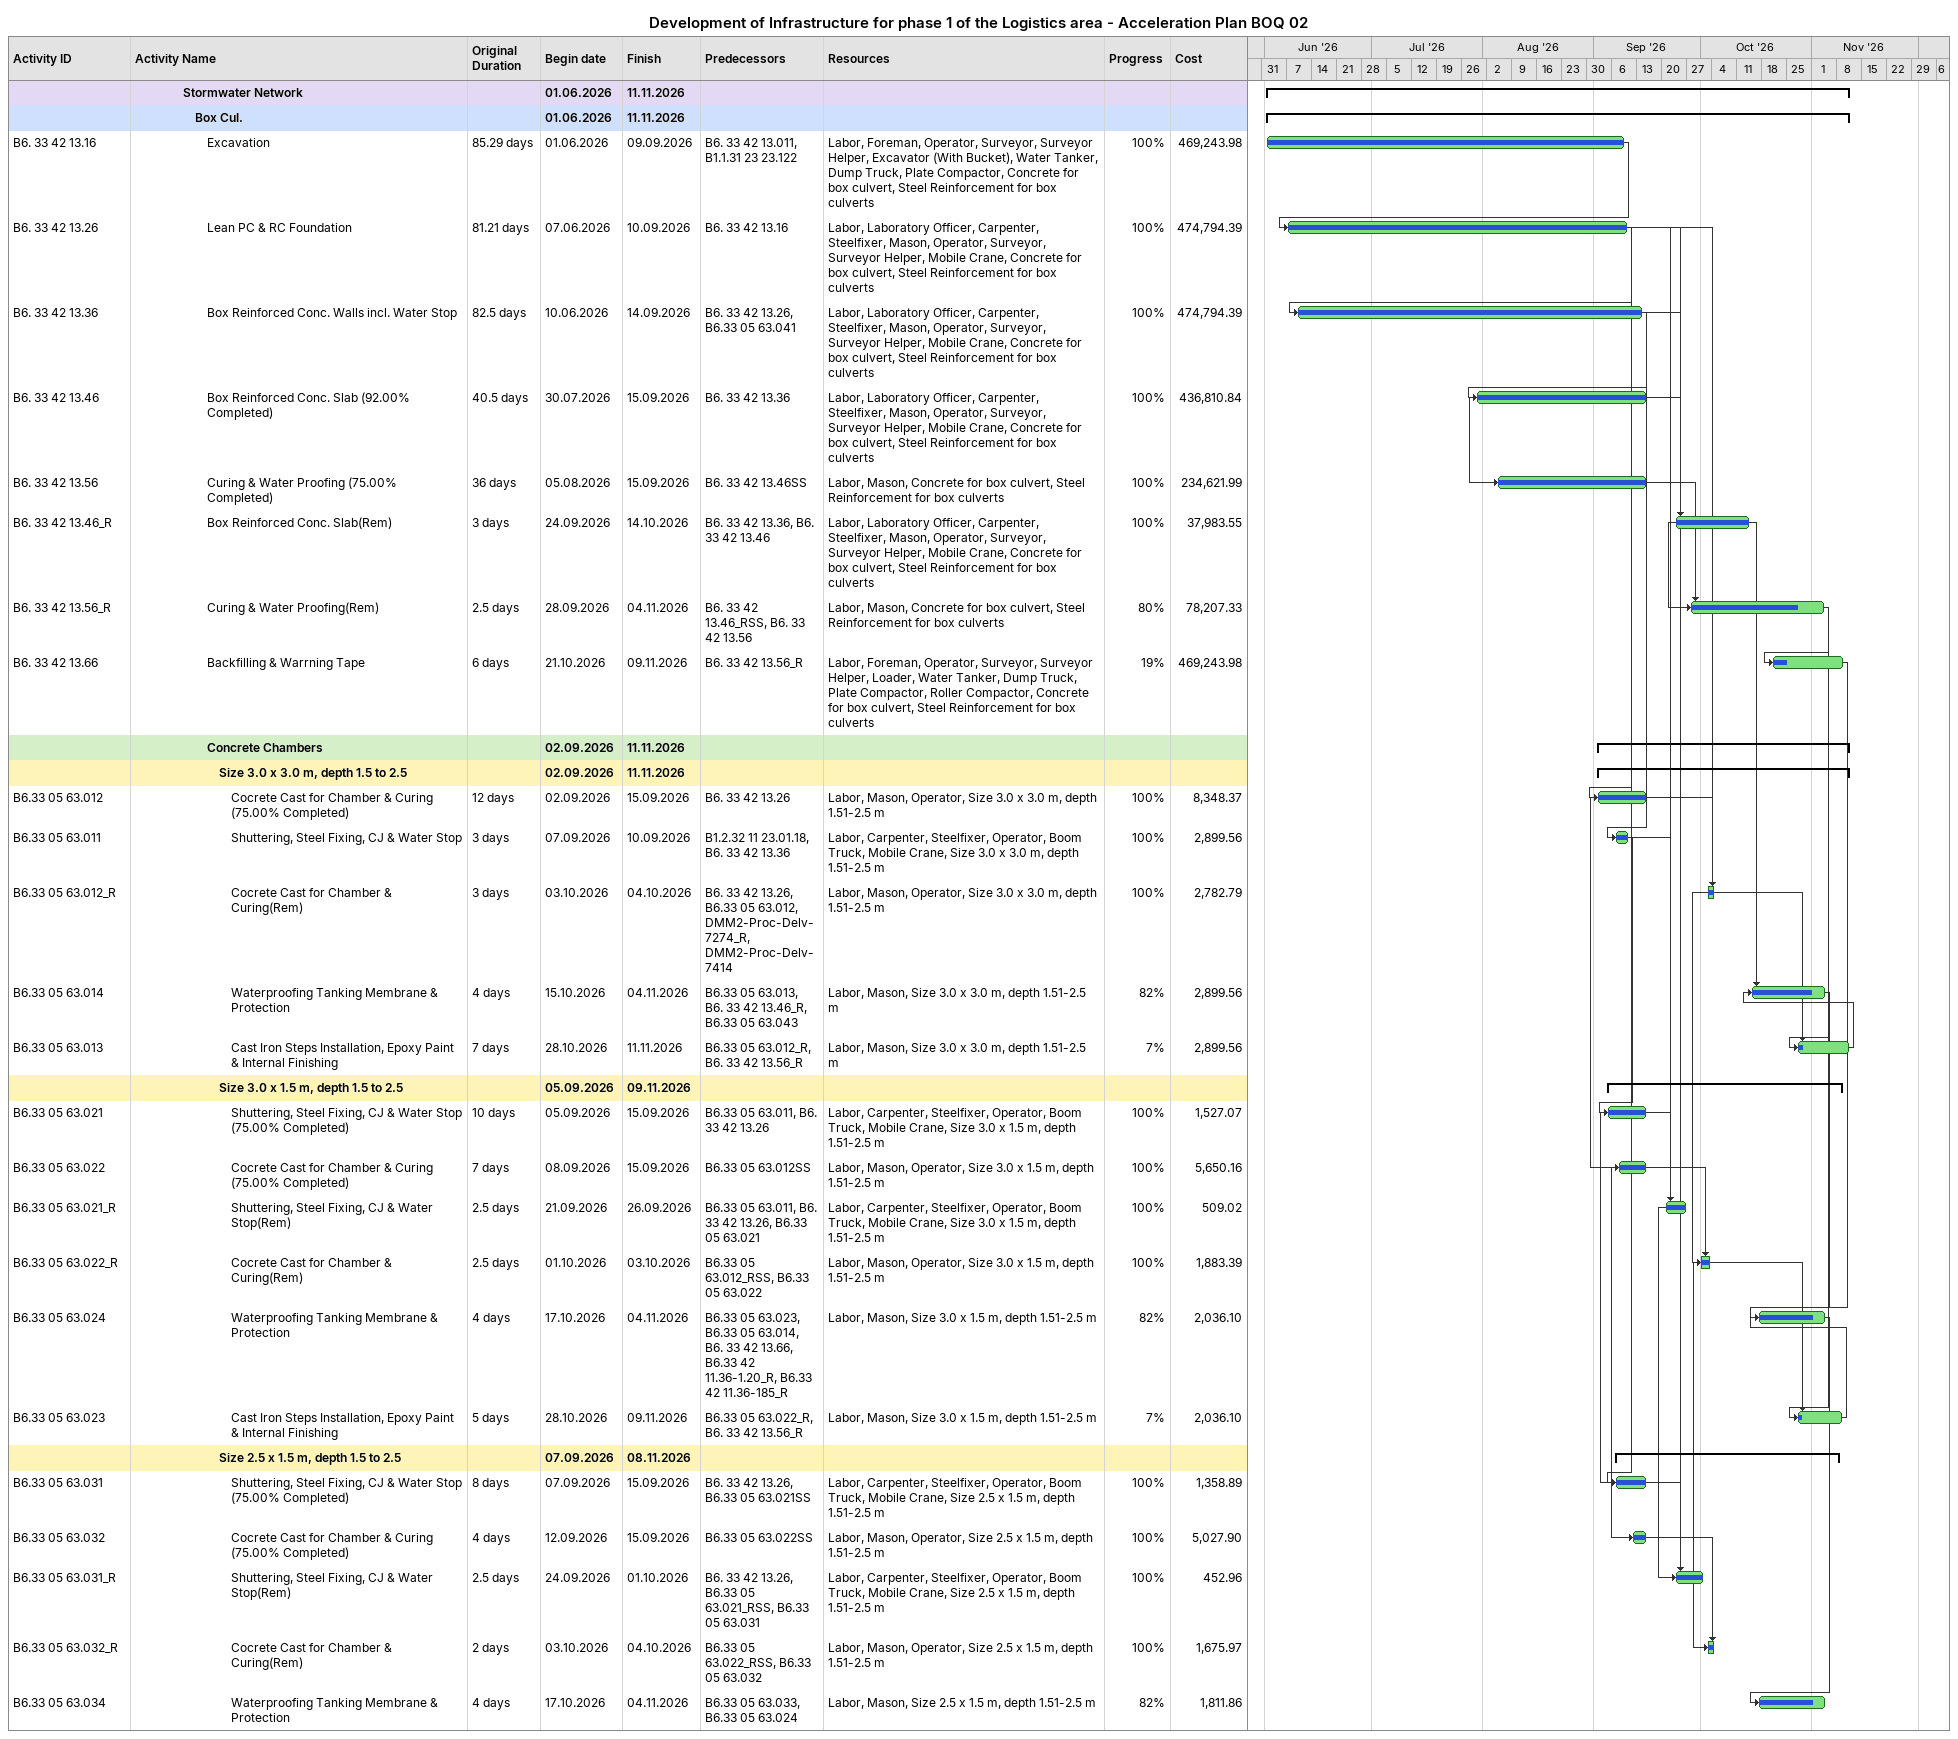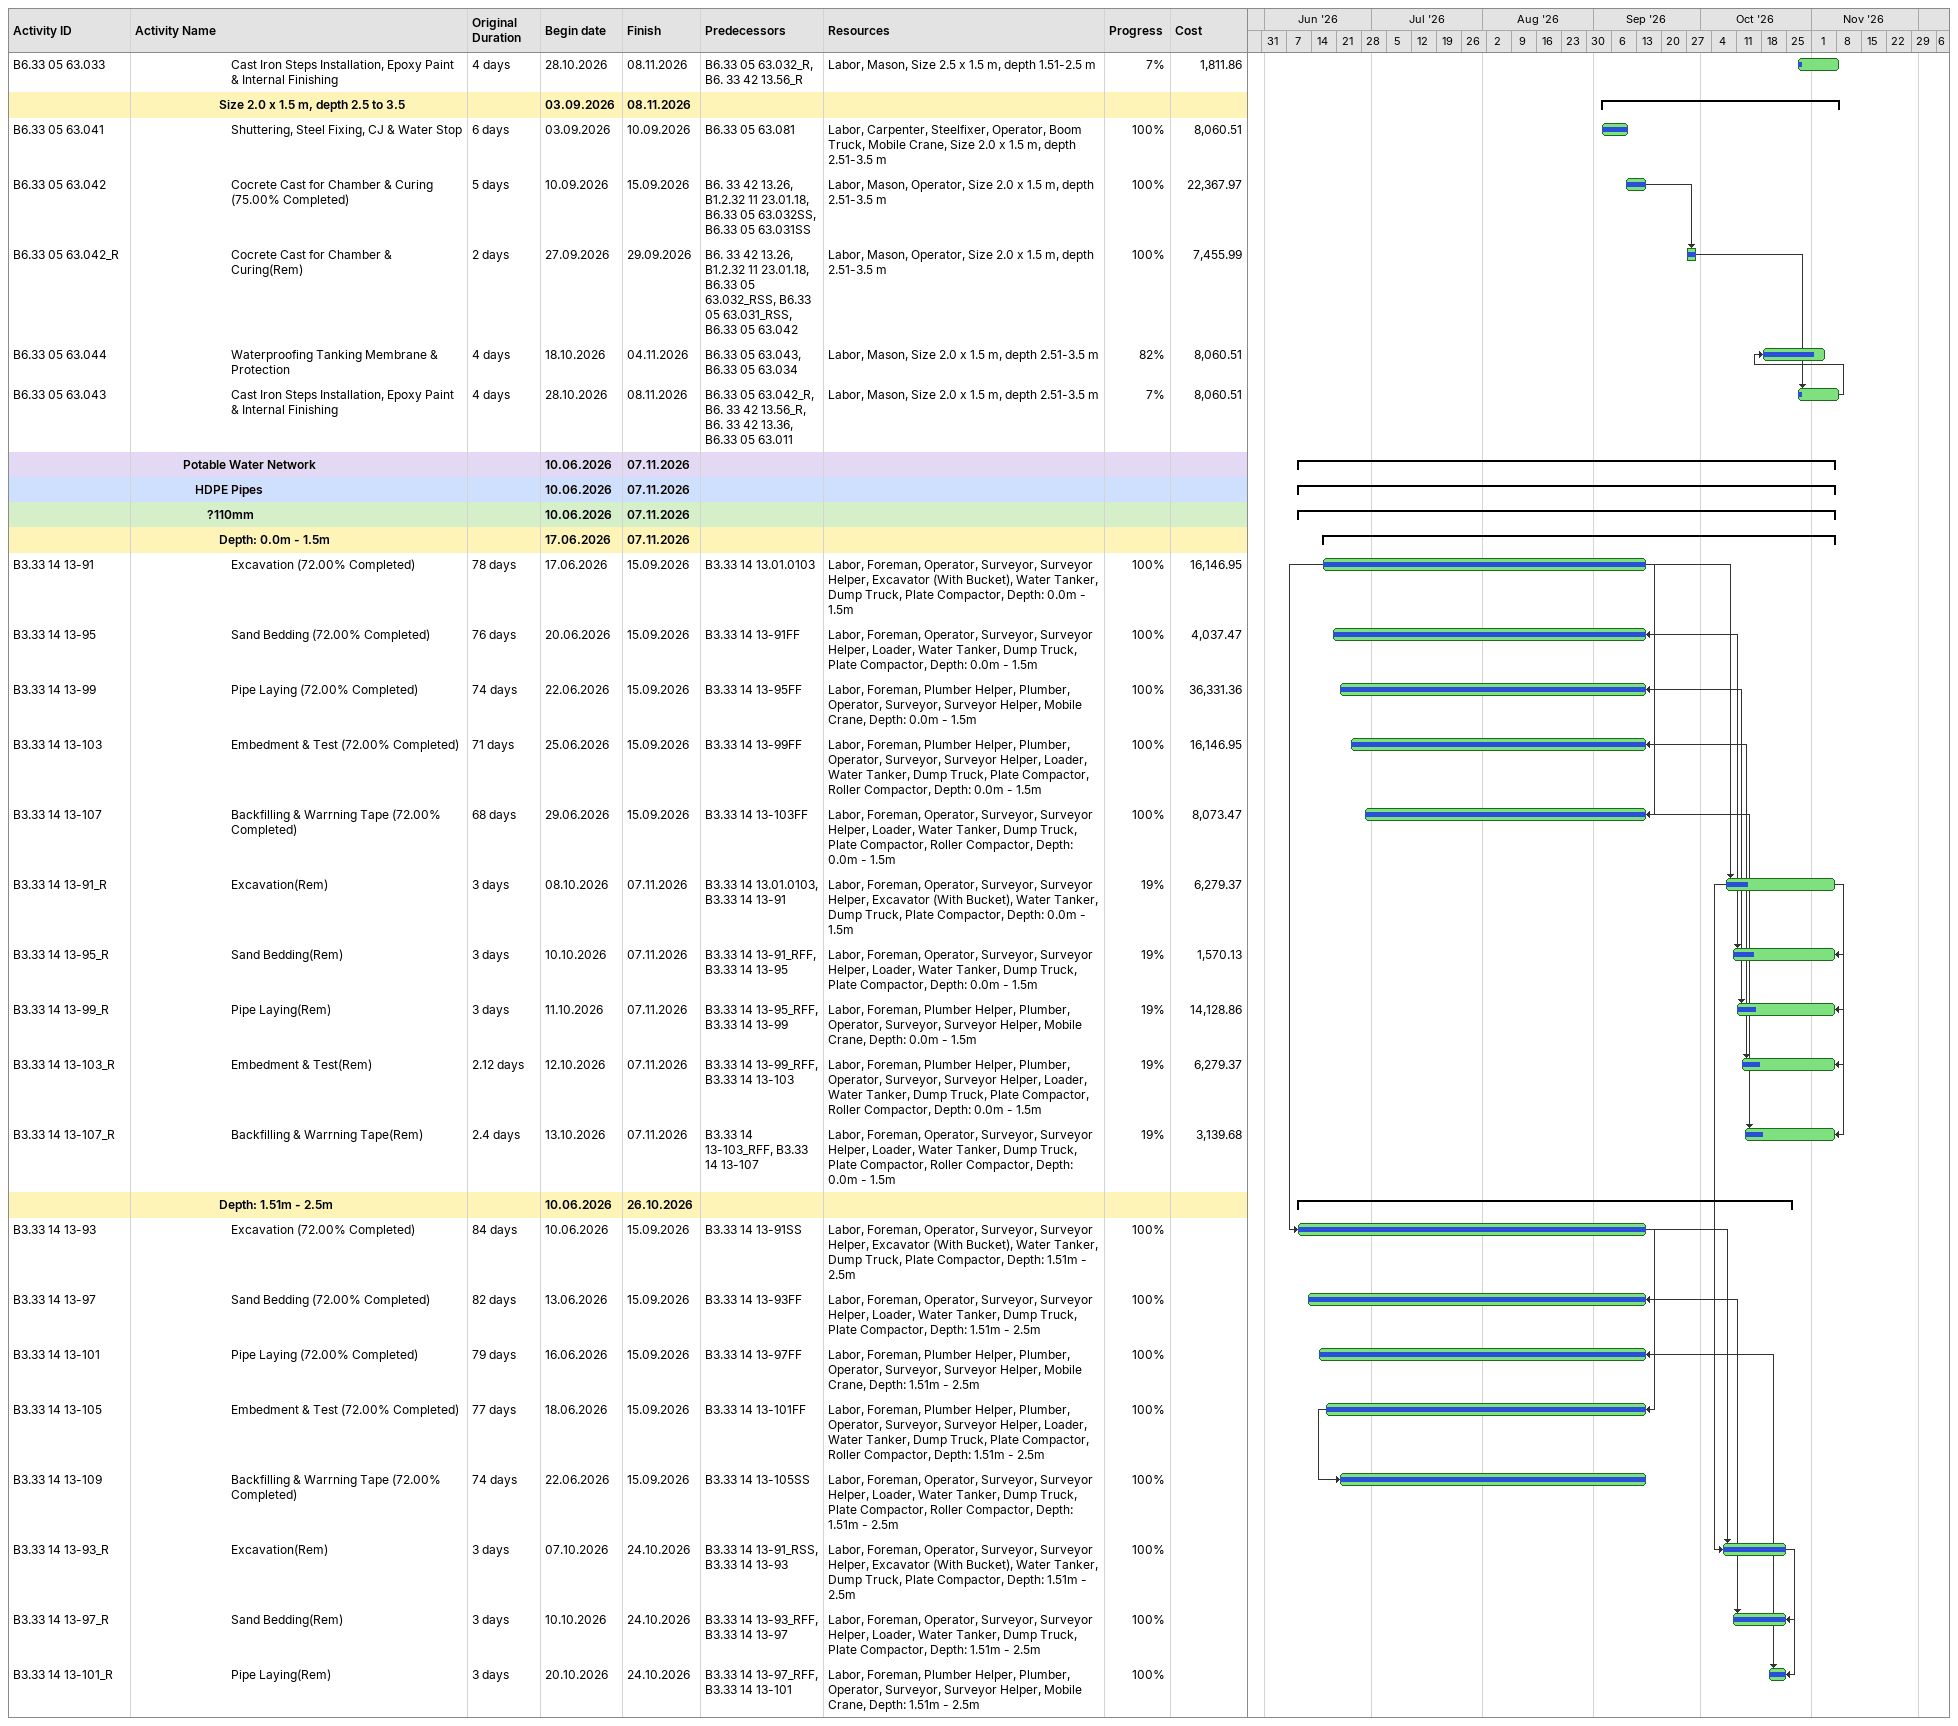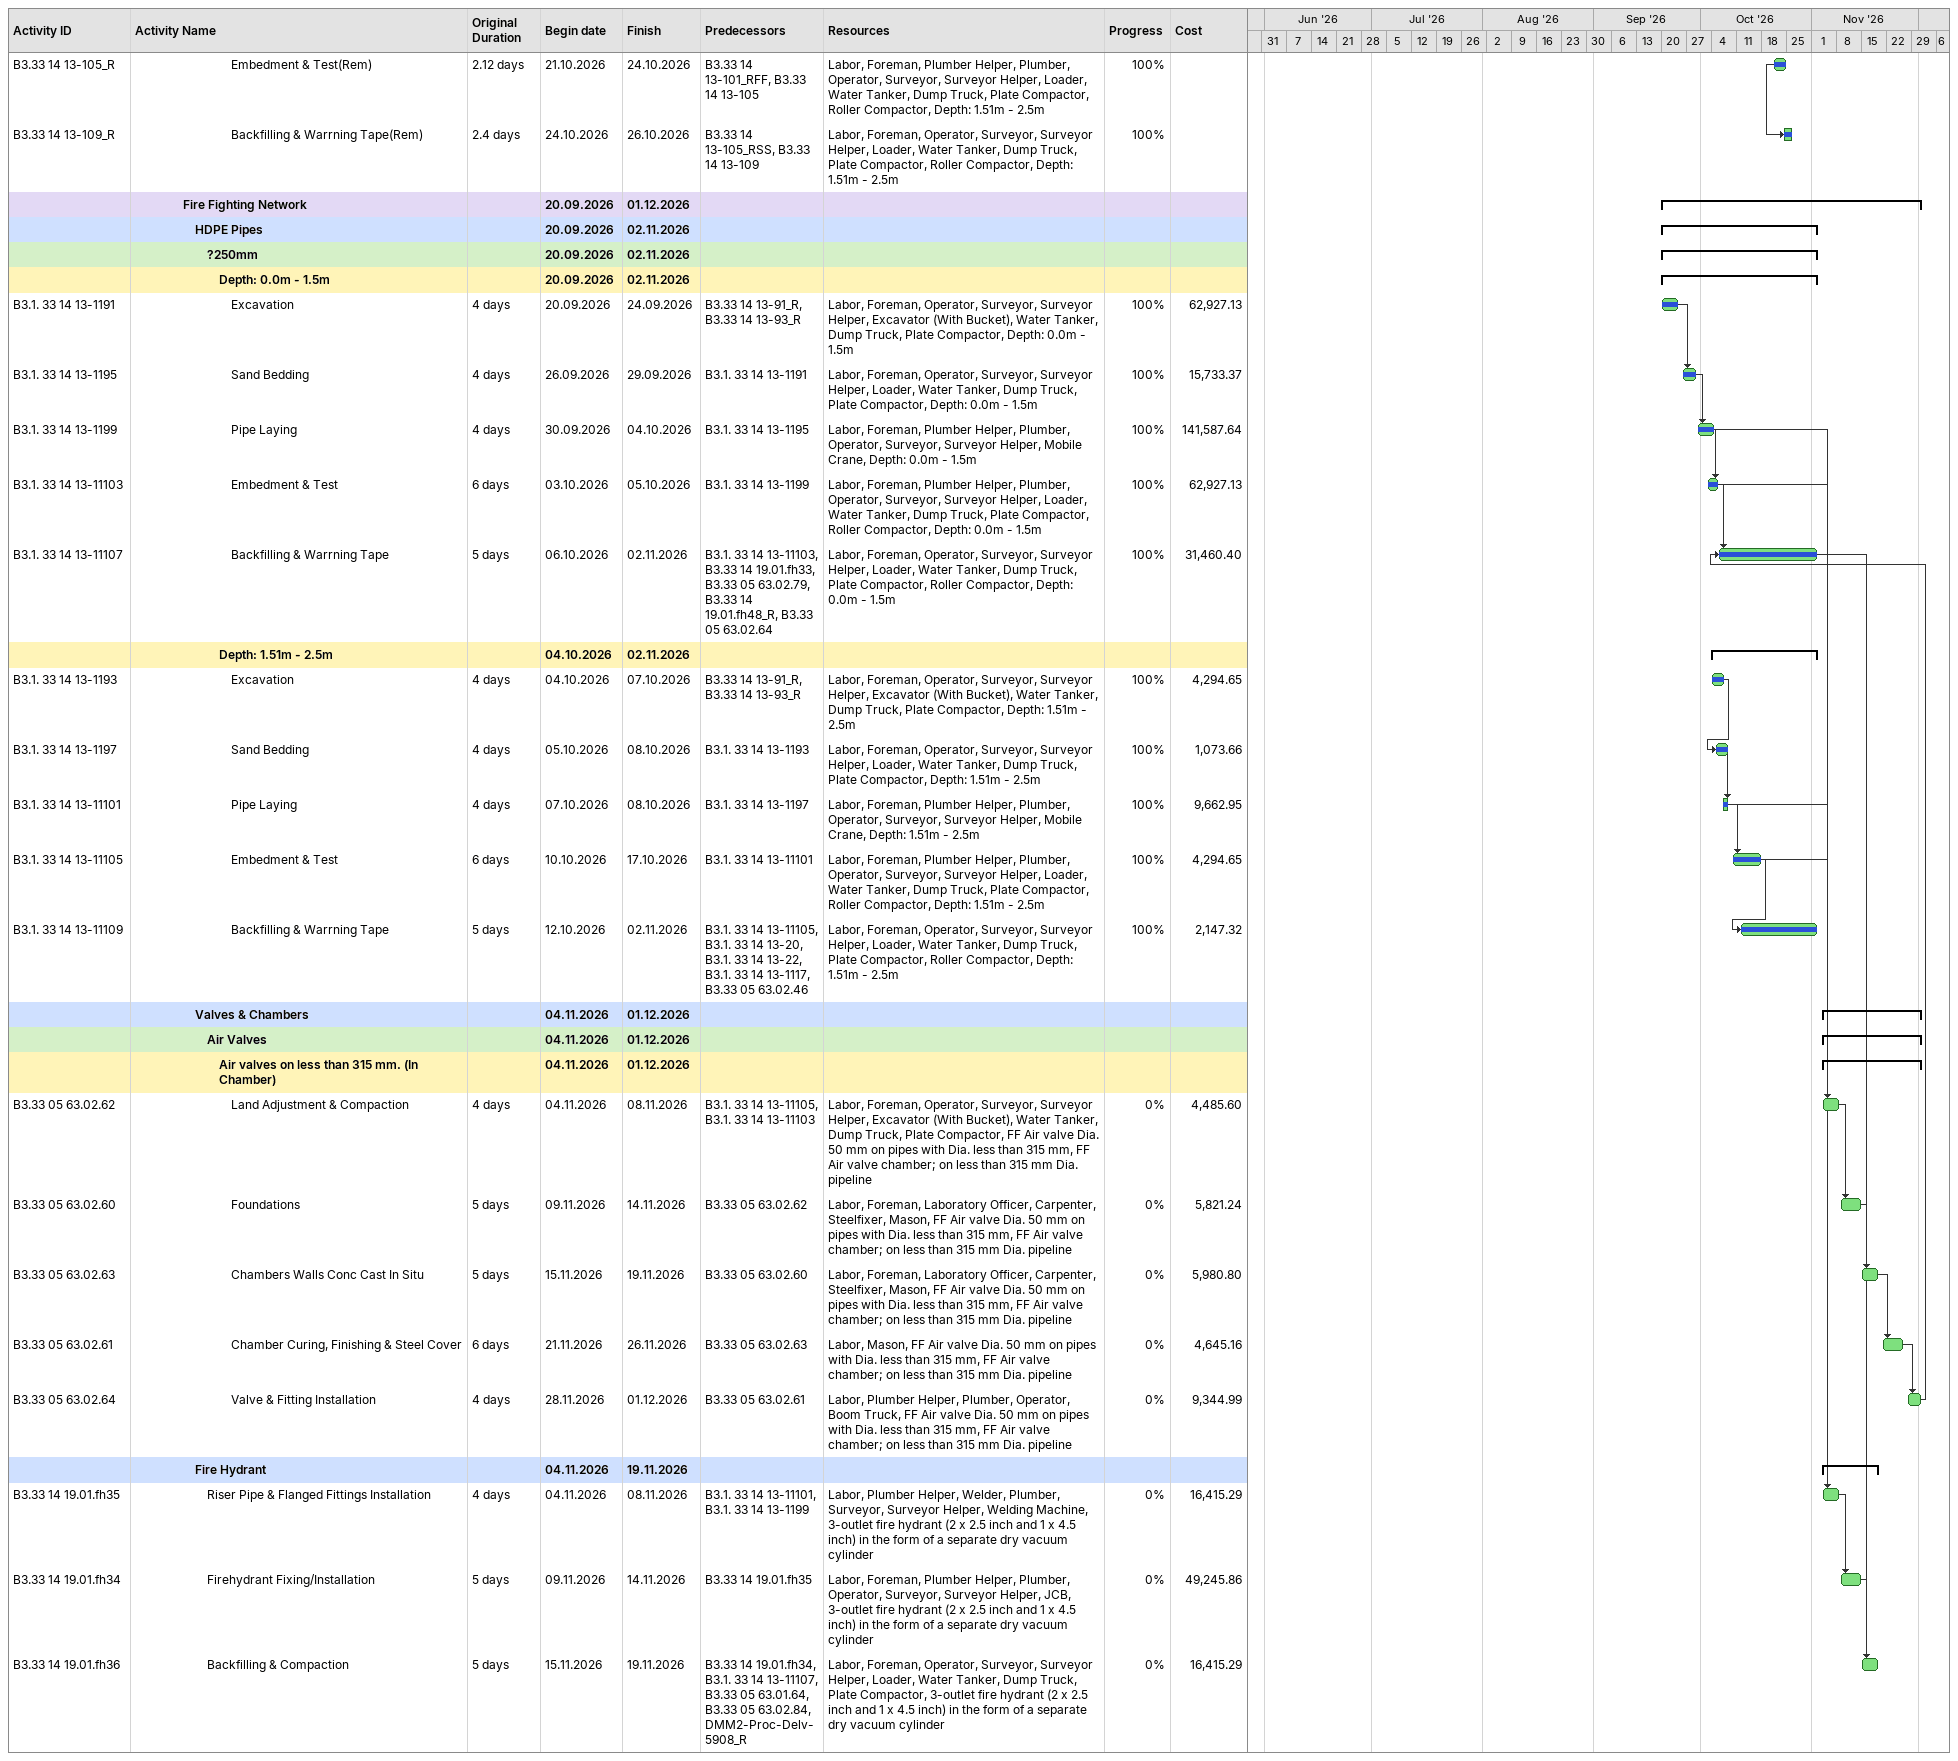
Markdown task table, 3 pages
Development of Infrastructure for phase 1 of the Logistics area - Acceleration Plan BOQ 02

| ID | Level | Task | Original duration | Start | Finish | Predecessors | Resources | % complete | Cost |
|---|---|---|---|---|---|---|---|---|---|
|  | 5 | **Stormwater Network** |  | 2026-06-01 | 2026-11-11 |  |  |  |  |
|  | 6 | **Box Cul.** |  | 2026-06-01 | 2026-11-11 |  |  |  |  |
| B6. 33 42 13.16 | 7 | Excavation | 85.29d | 2026-06-01 | 2026-09-09 | B6. 33 42 13.011, B1.1.31 23 23.122 | Labor, Foreman, Operator, Surveyor, Surveyor Helper, Excavator (With Bucket), Water Tanker, Dump Truck, Plate Compactor, Concrete for box culvert, Steel Reinforcement for box culverts | 100 | 469243.98 |
| B6. 33 42 13.26 | 7 | Lean PC & RC Foundation | 81.21d | 2026-06-07 | 2026-09-10 | B6. 33 42 13.16 | Labor, Laboratory Officer, Carpenter, Steelfixer, Mason, Operator, Surveyor, Surveyor Helper, Mobile Crane, Concrete for box culvert, Steel Reinforcement for box culverts | 100 | 474794.39 |
| B6. 33 42 13.36 | 7 | Box Reinforced Conc. Walls incl. Water Stop | 82.5d | 2026-06-10 | 2026-09-14 | B6. 33 42 13.26, B6.33 05 63.041 | Labor, Laboratory Officer, Carpenter, Steelfixer, Mason, Operator, Surveyor, Surveyor Helper, Mobile Crane, Concrete for box culvert, Steel Reinforcement for box culverts | 100 | 474794.39 |
| B6. 33 42 13.46 | 7 | Box Reinforced Conc. Slab (92.00% Completed) | 40.5d | 2026-07-30 | 2026-09-15 | B6. 33 42 13.36 | Labor, Laboratory Officer, Carpenter, Steelfixer, Mason, Operator, Surveyor, Surveyor Helper, Mobile Crane, Concrete for box culvert, Steel Reinforcement for box culverts | 100 | 436810.84 |
| B6. 33 42 13.56 | 7 | Curing & Water Proofing (75.00% Completed) | 36d | 2026-08-05 | 2026-09-15 | B6. 33 42 13.46SS | Labor, Mason, Concrete for box culvert, Steel Reinforcement for box culverts | 100 | 234621.99 |
| B6. 33 42 13.46_R | 7 | Box Reinforced Conc. Slab(Rem) | 3d | 2026-09-24 | 2026-10-14 | B6. 33 42 13.36, B6. 33 42 13.46 | Labor, Laboratory Officer, Carpenter, Steelfixer, Mason, Operator, Surveyor, Surveyor Helper, Mobile Crane, Concrete for box culvert, Steel Reinforcement for box culverts | 100 | 37983.55 |
| B6. 33 42 13.56_R | 7 | Curing & Water Proofing(Rem) | 2.5d | 2026-09-28 | 2026-11-04 | B6. 33 42 13.46_RSS, B6. 33 42 13.56 | Labor, Mason, Concrete for box culvert, Steel Reinforcement for box culverts | 80 | 78207.33 |
| B6. 33 42 13.66 | 7 | Backfilling & Warrning Tape | 6d | 2026-10-21 | 2026-11-09 | B6. 33 42 13.56_R | Labor, Foreman, Operator, Surveyor, Surveyor Helper, Loader, Water Tanker, Dump Truck, Plate Compactor, Roller Compactor, Concrete for box culvert, Steel Reinforcement for box culverts | 19 | 469243.98 |
|  | 7 | **Concrete Chambers** |  | 2026-09-02 | 2026-11-11 |  |  |  |  |
|  | 8 | **Size 3.0 x 3.0 m, depth 1.5 to 2.5** |  | 2026-09-02 | 2026-11-11 |  |  |  |  |
| B6.33 05 63.012 | 9 | Cocrete Cast for Chamber & Curing (75.00% Completed) | 12d | 2026-09-02 | 2026-09-15 | B6. 33 42 13.26 | Labor, Mason, Operator, Size 3.0 x 3.0 m, depth 1.51-2.5 m | 100 | 8348.37 |
| B6.33 05 63.011 | 9 | Shuttering, Steel Fixing, CJ & Water Stop | 3d | 2026-09-07 | 2026-09-10 | B1.2.32 11 23.01.18, B6. 33 42 13.36 | Labor, Carpenter, Steelfixer, Operator, Boom Truck, Mobile Crane, Size 3.0 x 3.0 m, depth 1.51-2.5 m | 100 | 2899.56 |
| B6.33 05 63.012_R | 9 | Cocrete Cast for Chamber & Curing(Rem) | 3d | 2026-10-03 | 2026-10-04 | B6. 33 42 13.26, B6.33 05 63.012, DMM2-Proc-Delv-7274_R, DMM2-Proc-Delv-7414 | Labor, Mason, Operator, Size 3.0 x 3.0 m, depth 1.51-2.5 m | 100 | 2782.79 |
| B6.33 05 63.014 | 9 | Waterproofing Tanking Membrane & Protection | 4d | 2026-10-15 | 2026-11-04 | B6.33 05 63.013, B6. 33 42 13.46_R, B6.33 05 63.043 | Labor, Mason, Size 3.0 x 3.0 m, depth 1.51-2.5 m | 82 | 2899.56 |
| B6.33 05 63.013 | 9 | Cast Iron Steps Installation, Epoxy Paint & Internal Finishing | 7d | 2026-10-28 | 2026-11-11 | B6.33 05 63.012_R, B6. 33 42 13.56_R | Labor, Mason, Size 3.0 x 3.0 m, depth 1.51-2.5 m | 7 | 2899.56 |
|  | 8 | **Size 3.0 x 1.5 m, depth 1.5 to 2.5** |  | 2026-09-05 | 2026-11-09 |  |  |  |  |
| B6.33 05 63.021 | 9 | Shuttering, Steel Fixing, CJ & Water Stop (75.00% Completed) | 10d | 2026-09-05 | 2026-09-15 | B6.33 05 63.011, B6. 33 42 13.26 | Labor, Carpenter, Steelfixer, Operator, Boom Truck, Mobile Crane, Size 3.0 x 1.5 m, depth 1.51-2.5 m | 100 | 1527.07 |
| B6.33 05 63.022 | 9 | Cocrete Cast for Chamber & Curing (75.00% Completed) | 7d | 2026-09-08 | 2026-09-15 | B6.33 05 63.012SS | Labor, Mason, Operator, Size 3.0 x 1.5 m, depth 1.51-2.5 m | 100 | 5650.16 |
| B6.33 05 63.021_R | 9 | Shuttering, Steel Fixing, CJ & Water Stop(Rem) | 2.5d | 2026-09-21 | 2026-09-26 | B6.33 05 63.011, B6. 33 42 13.26, B6.33 05 63.021 | Labor, Carpenter, Steelfixer, Operator, Boom Truck, Mobile Crane, Size 3.0 x 1.5 m, depth 1.51-2.5 m | 100 | 509.02 |
| B6.33 05 63.022_R | 9 | Cocrete Cast for Chamber & Curing(Rem) | 2.5d | 2026-10-01 | 2026-10-03 | B6.33 05 63.012_RSS, B6.33 05 63.022 | Labor, Mason, Operator, Size 3.0 x 1.5 m, depth 1.51-2.5 m | 100 | 1883.39 |
| B6.33 05 63.024 | 9 | Waterproofing Tanking Membrane & Protection | 4d | 2026-10-17 | 2026-11-04 | B6.33 05 63.023, B6.33 05 63.014, B6. 33 42 13.66, B6.33 42 11.36-1.20_R, B6.33 42 11.36-185_R | Labor, Mason, Size 3.0 x 1.5 m, depth 1.51-2.5 m | 82 | 2036.10 |
| B6.33 05 63.023 | 9 | Cast Iron Steps Installation, Epoxy Paint & Internal Finishing | 5d | 2026-10-28 | 2026-11-09 | B6.33 05 63.022_R, B6. 33 42 13.56_R | Labor, Mason, Size 3.0 x 1.5 m, depth 1.51-2.5 m | 7 | 2036.10 |
|  | 8 | **Size 2.5 x 1.5 m, depth 1.5 to 2.5** |  | 2026-09-07 | 2026-11-08 |  |  |  |  |
| B6.33 05 63.031 | 9 | Shuttering, Steel Fixing, CJ & Water Stop (75.00% Completed) | 8d | 2026-09-07 | 2026-09-15 | B6. 33 42 13.26, B6.33 05 63.021SS | Labor, Carpenter, Steelfixer, Operator, Boom Truck, Mobile Crane, Size 2.5 x 1.5 m, depth 1.51-2.5 m | 100 | 1358.89 |
| B6.33 05 63.032 | 9 | Cocrete Cast for Chamber & Curing (75.00% Completed) | 4d | 2026-09-12 | 2026-09-15 | B6.33 05 63.022SS | Labor, Mason, Operator, Size 2.5 x 1.5 m, depth 1.51-2.5 m | 100 | 5027.90 |
| B6.33 05 63.031_R | 9 | Shuttering, Steel Fixing, CJ & Water Stop(Rem) | 2.5d | 2026-09-24 | 2026-10-01 | B6. 33 42 13.26, B6.33 05 63.021_RSS, B6.33 05 63.031 | Labor, Carpenter, Steelfixer, Operator, Boom Truck, Mobile Crane, Size 2.5 x 1.5 m, depth 1.51-2.5 m | 100 | 452.96 |
| B6.33 05 63.032_R | 9 | Cocrete Cast for Chamber & Curing(Rem) | 2d | 2026-10-03 | 2026-10-04 | B6.33 05 63.022_RSS, B6.33 05 63.032 | Labor, Mason, Operator, Size 2.5 x 1.5 m, depth 1.51-2.5 m | 100 | 1675.97 |
| B6.33 05 63.034 | 9 | Waterproofing Tanking Membrane & Protection | 4d | 2026-10-17 | 2026-11-04 | B6.33 05 63.033, B6.33 05 63.024 | Labor, Mason, Size 2.5 x 1.5 m, depth 1.51-2.5 m | 82 | 1811.86 |
| B6.33 05 63.033 | 9 | Cast Iron Steps Installation, Epoxy Paint & Internal Finishing | 4d | 2026-10-28 | 2026-11-08 | B6.33 05 63.032_R, B6. 33 42 13.56_R | Labor, Mason, Size 2.5 x 1.5 m, depth 1.51-2.5 m | 7 | 1811.86 |
|  | 8 | **Size 2.0 x 1.5 m, depth 2.5 to 3.5** |  | 2026-09-03 | 2026-11-08 |  |  |  |  |
| B6.33 05 63.041 | 9 | Shuttering, Steel Fixing, CJ & Water Stop | 6d | 2026-09-03 | 2026-09-10 | B6.33 05 63.081 | Labor, Carpenter, Steelfixer, Operator, Boom Truck, Mobile Crane, Size 2.0 x 1.5 m, depth 2.51-3.5 m | 100 | 8060.51 |
| B6.33 05 63.042 | 9 | Cocrete Cast for Chamber & Curing (75.00% Completed) | 5d | 2026-09-10 | 2026-09-15 | B6. 33 42 13.26, B1.2.32 11 23.01.18, B6.33 05 63.032SS, B6.33 05 63.031SS | Labor, Mason, Operator, Size 2.0 x 1.5 m, depth 2.51-3.5 m | 100 | 22367.97 |
| B6.33 05 63.042_R | 9 | Cocrete Cast for Chamber & Curing(Rem) | 2d | 2026-09-27 | 2026-09-29 | B6. 33 42 13.26, B1.2.32 11 23.01.18, B6.33 05 63.032_RSS, B6.33 05 63.031_RSS, B6.33 05 63.042 | Labor, Mason, Operator, Size 2.0 x 1.5 m, depth 2.51-3.5 m | 100 | 7455.99 |
| B6.33 05 63.044 | 9 | Waterproofing Tanking Membrane & Protection | 4d | 2026-10-18 | 2026-11-04 | B6.33 05 63.043, B6.33 05 63.034 | Labor, Mason, Size 2.0 x 1.5 m, depth 2.51-3.5 m | 82 | 8060.51 |
| B6.33 05 63.043 | 9 | Cast Iron Steps Installation, Epoxy Paint & Internal Finishing | 4d | 2026-10-28 | 2026-11-08 | B6.33 05 63.042_R, B6. 33 42 13.56_R, B6. 33 42 13.36, B6.33 05 63.011 | Labor, Mason, Size 2.0 x 1.5 m, depth 2.51-3.5 m | 7 | 8060.51 |
|  | 5 | **Potable Water Network** |  | 2026-06-10 | 2026-11-07 |  |  |  |  |
|  | 6 | **HDPE Pipes** |  | 2026-06-10 | 2026-11-07 |  |  |  |  |
|  | 7 | **?110mm** |  | 2026-06-10 | 2026-11-07 |  |  |  |  |
|  | 8 | **Depth: 0.0m - 1.5m** |  | 2026-06-17 | 2026-11-07 |  |  |  |  |
| B3.33 14 13-91 | 9 | Excavation (72.00% Completed) | 78d | 2026-06-17 | 2026-09-15 | B3.33 14 13.01.0103 | Labor, Foreman, Operator, Surveyor, Surveyor Helper, Excavator (With Bucket), Water Tanker, Dump Truck, Plate Compactor, Depth: 0.0m - 1.5m | 100 | 16146.95 |
| B3.33 14 13-95 | 9 | Sand Bedding (72.00% Completed) | 76d | 2026-06-20 | 2026-09-15 | B3.33 14 13-91FF | Labor, Foreman, Operator, Surveyor, Surveyor Helper, Loader, Water Tanker, Dump Truck, Plate Compactor, Depth: 0.0m - 1.5m | 100 | 4037.47 |
| B3.33 14 13-99 | 9 | Pipe Laying (72.00% Completed) | 74d | 2026-06-22 | 2026-09-15 | B3.33 14 13-95FF | Labor, Foreman, Plumber Helper, Plumber, Operator, Surveyor, Surveyor Helper, Mobile Crane, Depth: 0.0m - 1.5m | 100 | 36331.36 |
| B3.33 14 13-103 | 9 | Embedment & Test (72.00% Completed) | 71d | 2026-06-25 | 2026-09-15 | B3.33 14 13-99FF | Labor, Foreman, Plumber Helper, Plumber, Operator, Surveyor, Surveyor Helper, Loader, Water Tanker, Dump Truck, Plate Compactor, Roller Compactor, Depth: 0.0m - 1.5m | 100 | 16146.95 |
| B3.33 14 13-107 | 9 | Backfilling & Warrning Tape (72.00% Completed) | 68d | 2026-06-29 | 2026-09-15 | B3.33 14 13-103FF | Labor, Foreman, Operator, Surveyor, Surveyor Helper, Loader, Water Tanker, Dump Truck, Plate Compactor, Roller Compactor, Depth: 0.0m - 1.5m | 100 | 8073.47 |
| B3.33 14 13-91_R | 9 | Excavation(Rem) | 3d | 2026-10-08 | 2026-11-07 | B3.33 14 13.01.0103, B3.33 14 13-91 | Labor, Foreman, Operator, Surveyor, Surveyor Helper, Excavator (With Bucket), Water Tanker, Dump Truck, Plate Compactor, Depth: 0.0m - 1.5m | 19 | 6279.37 |
| B3.33 14 13-95_R | 9 | Sand Bedding(Rem) | 3d | 2026-10-10 | 2026-11-07 | B3.33 14 13-91_RFF, B3.33 14 13-95 | Labor, Foreman, Operator, Surveyor, Surveyor Helper, Loader, Water Tanker, Dump Truck, Plate Compactor, Depth: 0.0m - 1.5m | 19 | 1570.13 |
| B3.33 14 13-99_R | 9 | Pipe Laying(Rem) | 3d | 2026-10-11 | 2026-11-07 | B3.33 14 13-95_RFF, B3.33 14 13-99 | Labor, Foreman, Plumber Helper, Plumber, Operator, Surveyor, Surveyor Helper, Mobile Crane, Depth: 0.0m - 1.5m | 19 | 14128.86 |
| B3.33 14 13-103_R | 9 | Embedment & Test(Rem) | 2.12d | 2026-10-12 | 2026-11-07 | B3.33 14 13-99_RFF, B3.33 14 13-103 | Labor, Foreman, Plumber Helper, Plumber, Operator, Surveyor, Surveyor Helper, Loader, Water Tanker, Dump Truck, Plate Compactor, Roller Compactor, Depth: 0.0m - 1.5m | 19 | 6279.37 |
| B3.33 14 13-107_R | 9 | Backfilling & Warrning Tape(Rem) | 2.4d | 2026-10-13 | 2026-11-07 | B3.33 14 13-103_RFF, B3.33 14 13-107 | Labor, Foreman, Operator, Surveyor, Surveyor Helper, Loader, Water Tanker, Dump Truck, Plate Compactor, Roller Compactor, Depth: 0.0m - 1.5m | 19 | 3139.68 |
|  | 8 | **Depth: 1.51m - 2.5m** |  | 2026-06-10 | 2026-10-26 |  |  |  |  |
| B3.33 14 13-93 | 9 | Excavation (72.00% Completed) | 84d | 2026-06-10 | 2026-09-15 | B3.33 14 13-91SS | Labor, Foreman, Operator, Surveyor, Surveyor Helper, Excavator (With Bucket), Water Tanker, Dump Truck, Plate Compactor, Depth: 1.51m - 2.5m | 100 |  |
| B3.33 14 13-97 | 9 | Sand Bedding (72.00% Completed) | 82d | 2026-06-13 | 2026-09-15 | B3.33 14 13-93FF | Labor, Foreman, Operator, Surveyor, Surveyor Helper, Loader, Water Tanker, Dump Truck, Plate Compactor, Depth: 1.51m - 2.5m | 100 |  |
| B3.33 14 13-101 | 9 | Pipe Laying (72.00% Completed) | 79d | 2026-06-16 | 2026-09-15 | B3.33 14 13-97FF | Labor, Foreman, Plumber Helper, Plumber, Operator, Surveyor, Surveyor Helper, Mobile Crane, Depth: 1.51m - 2.5m | 100 |  |
| B3.33 14 13-105 | 9 | Embedment & Test (72.00% Completed) | 77d | 2026-06-18 | 2026-09-15 | B3.33 14 13-101FF | Labor, Foreman, Plumber Helper, Plumber, Operator, Surveyor, Surveyor Helper, Loader, Water Tanker, Dump Truck, Plate Compactor, Roller Compactor, Depth: 1.51m - 2.5m | 100 |  |
| B3.33 14 13-109 | 9 | Backfilling & Warrning Tape (72.00% Completed) | 74d | 2026-06-22 | 2026-09-15 | B3.33 14 13-105SS | Labor, Foreman, Operator, Surveyor, Surveyor Helper, Loader, Water Tanker, Dump Truck, Plate Compactor, Roller Compactor, Depth: 1.51m - 2.5m | 100 |  |
| B3.33 14 13-93_R | 9 | Excavation(Rem) | 3d | 2026-10-07 | 2026-10-24 | B3.33 14 13-91_RSS, B3.33 14 13-93 | Labor, Foreman, Operator, Surveyor, Surveyor Helper, Excavator (With Bucket), Water Tanker, Dump Truck, Plate Compactor, Depth: 1.51m - 2.5m | 100 |  |
| B3.33 14 13-97_R | 9 | Sand Bedding(Rem) | 3d | 2026-10-10 | 2026-10-24 | B3.33 14 13-93_RFF, B3.33 14 13-97 | Labor, Foreman, Operator, Surveyor, Surveyor Helper, Loader, Water Tanker, Dump Truck, Plate Compactor, Depth: 1.51m - 2.5m | 100 |  |
| B3.33 14 13-101_R | 9 | Pipe Laying(Rem) | 3d | 2026-10-20 | 2026-10-24 | B3.33 14 13-97_RFF, B3.33 14 13-101 | Labor, Foreman, Plumber Helper, Plumber, Operator, Surveyor, Surveyor Helper, Mobile Crane, Depth: 1.51m - 2.5m | 100 |  |
| B3.33 14 13-105_R | 9 | Embedment & Test(Rem) | 2.12d | 2026-10-21 | 2026-10-24 | B3.33 14 13-101_RFF, B3.33 14 13-105 | Labor, Foreman, Plumber Helper, Plumber, Operator, Surveyor, Surveyor Helper, Loader, Water Tanker, Dump Truck, Plate Compactor, Roller Compactor, Depth: 1.51m - 2.5m | 100 |  |
| B3.33 14 13-109_R | 9 | Backfilling & Warrning Tape(Rem) | 2.4d | 2026-10-24 | 2026-10-26 | B3.33 14 13-105_RSS, B3.33 14 13-109 | Labor, Foreman, Operator, Surveyor, Surveyor Helper, Loader, Water Tanker, Dump Truck, Plate Compactor, Roller Compactor, Depth: 1.51m - 2.5m | 100 |  |
|  | 5 | **Fire Fighting Network** |  | 2026-09-20 | 2026-12-01 |  |  |  |  |
|  | 6 | **HDPE Pipes** |  | 2026-09-20 | 2026-11-02 |  |  |  |  |
|  | 7 | **?250mm** |  | 2026-09-20 | 2026-11-02 |  |  |  |  |
|  | 8 | **Depth: 0.0m - 1.5m** |  | 2026-09-20 | 2026-11-02 |  |  |  |  |
| B3.1. 33 14 13-1191 | 9 | Excavation | 4d | 2026-09-20 | 2026-09-24 | B3.33 14 13-91_R, B3.33 14 13-93_R | Labor, Foreman, Operator, Surveyor, Surveyor Helper, Excavator (With Bucket), Water Tanker, Dump Truck, Plate Compactor, Depth: 0.0m - 1.5m | 100 | 62927.13 |
| B3.1. 33 14 13-1195 | 9 | Sand Bedding | 4d | 2026-09-26 | 2026-09-29 | B3.1. 33 14 13-1191 | Labor, Foreman, Operator, Surveyor, Surveyor Helper, Loader, Water Tanker, Dump Truck, Plate Compactor, Depth: 0.0m - 1.5m | 100 | 15733.37 |
| B3.1. 33 14 13-1199 | 9 | Pipe Laying | 4d | 2026-09-30 | 2026-10-04 | B3.1. 33 14 13-1195 | Labor, Foreman, Plumber Helper, Plumber, Operator, Surveyor, Surveyor Helper, Mobile Crane, Depth: 0.0m - 1.5m | 100 | 141587.64 |
| B3.1. 33 14 13-11103 | 9 | Embedment & Test | 6d | 2026-10-03 | 2026-10-05 | B3.1. 33 14 13-1199 | Labor, Foreman, Plumber Helper, Plumber, Operator, Surveyor, Surveyor Helper, Loader, Water Tanker, Dump Truck, Plate Compactor, Roller Compactor, Depth: 0.0m - 1.5m | 100 | 62927.13 |
| B3.1. 33 14 13-11107 | 9 | Backfilling & Warrning Tape | 5d | 2026-10-06 | 2026-11-02 | B3.1. 33 14 13-11103, B3.33 14 19.01.fh33, B3.33 05 63.02.79, B3.33 14 19.01.fh48_R, B3.33 05 63.02.64 | Labor, Foreman, Operator, Surveyor, Surveyor Helper, Loader, Water Tanker, Dump Truck, Plate Compactor, Roller Compactor, Depth: 0.0m - 1.5m | 100 | 31460.40 |
|  | 8 | **Depth: 1.51m - 2.5m** |  | 2026-10-04 | 2026-11-02 |  |  |  |  |
| B3.1. 33 14 13-1193 | 9 | Excavation | 4d | 2026-10-04 | 2026-10-07 | B3.33 14 13-91_R, B3.33 14 13-93_R | Labor, Foreman, Operator, Surveyor, Surveyor Helper, Excavator (With Bucket), Water Tanker, Dump Truck, Plate Compactor, Depth: 1.51m - 2.5m | 100 | 4294.65 |
| B3.1. 33 14 13-1197 | 9 | Sand Bedding | 4d | 2026-10-05 | 2026-10-08 | B3.1. 33 14 13-1193 | Labor, Foreman, Operator, Surveyor, Surveyor Helper, Loader, Water Tanker, Dump Truck, Plate Compactor, Depth: 1.51m - 2.5m | 100 | 1073.66 |
| B3.1. 33 14 13-11101 | 9 | Pipe Laying | 4d | 2026-10-07 | 2026-10-08 | B3.1. 33 14 13-1197 | Labor, Foreman, Plumber Helper, Plumber, Operator, Surveyor, Surveyor Helper, Mobile Crane, Depth: 1.51m - 2.5m | 100 | 9662.95 |
| B3.1. 33 14 13-11105 | 9 | Embedment & Test | 6d | 2026-10-10 | 2026-10-17 | B3.1. 33 14 13-11101 | Labor, Foreman, Plumber Helper, Plumber, Operator, Surveyor, Surveyor Helper, Loader, Water Tanker, Dump Truck, Plate Compactor, Roller Compactor, Depth: 1.51m - 2.5m | 100 | 4294.65 |
| B3.1. 33 14 13-11109 | 9 | Backfilling & Warrning Tape | 5d | 2026-10-12 | 2026-11-02 | B3.1. 33 14 13-11105, B3.1. 33 14 13-20, B3.1. 33 14 13-22, B3.1. 33 14 13-1117, B3.33 05 63.02.46 | Labor, Foreman, Operator, Surveyor, Surveyor Helper, Loader, Water Tanker, Dump Truck, Plate Compactor, Roller Compactor, Depth: 1.51m - 2.5m | 100 | 2147.32 |
|  | 6 | **Valves & Chambers** |  | 2026-11-04 | 2026-12-01 |  |  |  |  |
|  | 7 | **Air Valves** |  | 2026-11-04 | 2026-12-01 |  |  |  |  |
|  | 8 | **Air valves on less than 315 mm. (In Chamber)** |  | 2026-11-04 | 2026-12-01 |  |  |  |  |
| B3.33 05 63.02.62 | 9 | Land Adjustment & Compaction | 4d | 2026-11-04 | 2026-11-08 | B3.1. 33 14 13-11105, B3.1. 33 14 13-11103 | Labor, Foreman, Operator, Surveyor, Surveyor Helper, Excavator (With Bucket), Water Tanker, Dump Truck, Plate Compactor, FF Air valve Dia. 50 mm on pipes with Dia. less than 315 mm, FF Air valve chamber; on less than 315 mm Dia. pipeline | 0 | 4485.60 |
| B3.33 05 63.02.60 | 9 | Foundations | 5d | 2026-11-09 | 2026-11-14 | B3.33 05 63.02.62 | Labor, Foreman, Laboratory Officer, Carpenter, Steelfixer, Mason, FF Air valve Dia. 50 mm on pipes with Dia. less than 315 mm, FF Air valve chamber; on less than 315 mm Dia. pipeline | 0 | 5821.24 |
| B3.33 05 63.02.63 | 9 | Chambers Walls Conc Cast In Situ | 5d | 2026-11-15 | 2026-11-19 | B3.33 05 63.02.60 | Labor, Foreman, Laboratory Officer, Carpenter, Steelfixer, Mason, FF Air valve Dia. 50 mm on pipes with Dia. less than 315 mm, FF Air valve chamber; on less than 315 mm Dia. pipeline | 0 | 5980.80 |
| B3.33 05 63.02.61 | 9 | Chamber Curing, Finishing & Steel Cover | 6d | 2026-11-21 | 2026-11-26 | B3.33 05 63.02.63 | Labor, Mason, FF Air valve Dia. 50 mm on pipes with Dia. less than 315 mm, FF Air valve chamber; on less than 315 mm Dia. pipeline | 0 | 4645.16 |
| B3.33 05 63.02.64 | 9 | Valve & Fitting Installation | 4d | 2026-11-28 | 2026-12-01 | B3.33 05 63.02.61 | Labor, Plumber Helper, Plumber, Operator, Boom Truck, FF Air valve Dia. 50 mm on pipes with Dia. less than 315 mm, FF Air valve chamber; on less than 315 mm Dia. pipeline | 0 | 9344.99 |
|  | 6 | **Fire Hydrant** |  | 2026-11-04 | 2026-11-19 |  |  |  |  |
| B3.33 14 19.01.fh35 | 7 | Riser Pipe & Flanged Fittings Installation | 4d | 2026-11-04 | 2026-11-08 | B3.1. 33 14 13-11101, B3.1. 33 14 13-1199 | Labor, Plumber Helper, Welder, Plumber, Surveyor, Surveyor Helper, Welding Machine, 3-outlet fire hydrant (2 x 2.5 inch and 1 x 4.5 inch) in the form of a separate dry vacuum cylinder | 0 | 16415.29 |
| B3.33 14 19.01.fh34 | 7 | Firehydrant Fixing/Installation | 5d | 2026-11-09 | 2026-11-14 | B3.33 14 19.01.fh35 | Labor, Foreman, Plumber Helper, Plumber, Operator, Surveyor, Surveyor Helper, JCB, 3-outlet fire hydrant (2 x 2.5 inch and 1 x 4.5 inch) in the form of a separate dry vacuum cylinder | 0 | 49245.86 |
| B3.33 14 19.01.fh36 | 7 | Backfilling & Compaction | 5d | 2026-11-15 | 2026-11-19 | B3.33 14 19.01.fh34, B3.1. 33 14 13-11107, B3.33 05 63.01.64, B3.33 05 63.02.84, DMM2-Proc-Delv-5908_R | Labor, Foreman, Operator, Surveyor, Surveyor Helper, Loader, Water Tanker, Dump Truck, Plate Compactor, 3-outlet fire hydrant (2 x 2.5 inch and 1 x 4.5 inch) in the form of a separate dry vacuum cylinder | 0 | 16415.29 |
